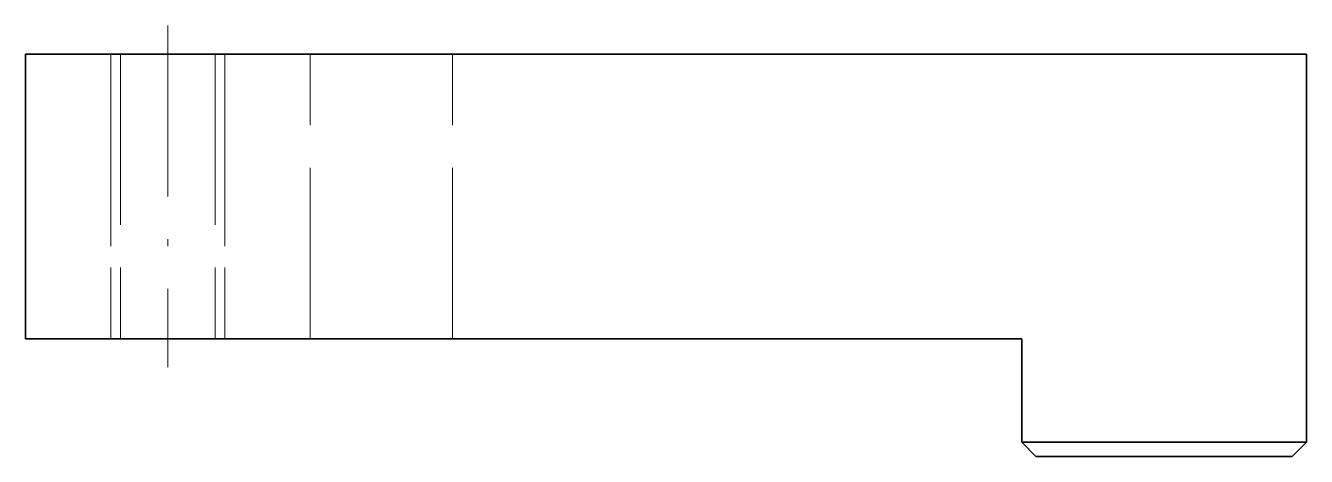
# Model space of a CAD drawing. Header units: inches. Extents: x 142452.8 to 142542.8, y -17511.6 to -17481.3.
import ezdxf

# ---------------------------------------------------------------- set-up
doc = ezdxf.new("R2010")
doc.units = ezdxf.units.IN
doc.header["$MEASUREMENT"] = 0
doc.linetypes.add('DASHDOT', pattern=[18.5, 12, -3, 0.5, -3])
doc.linetypes.add('DASHED', pattern=[15, 12, -3])
for name, color, linetype, lineweight in [('CENTER', 2, 'DASHDOT', 13), ('DRAWING', 7, 'CONTINUOUS', 35), ('HIDDEN', 1, 'DASHED', 13)]:
    doc.layers.add(name, color=color, linetype=linetype, lineweight=lineweight)

msp = doc.modelspace()

# ---------------------------------------------------------------- linework, layer by layer
at = {"layer": 'CENTER', "linetype": 'DASHDOT'}
msp.add_line((142462.829, -17481.311), (142462.829, -17505.311), dxfattribs=at)
at = {"layer": 'DRAWING'}
for p, q in [((142452.829, -17503.311), (142452.829, -17483.311)), ((142452.829, -17483.311), (142542.829, -17483.311)), ((142542.829, -17483.311), (142542.829, -17510.573)), ((142452.829, -17503.311), (142522.829, -17503.311)), ((142522.829, -17503.311), (142522.829, -17510.573)), ((142523.829, -17511.573), (142522.829, -17510.573)), ((142542.829, -17510.573), (142522.829, -17510.573)), ((142541.829, -17511.573), (142542.829, -17510.573)), ((142541.829, -17511.573), (142523.829, -17511.573))]:
    msp.add_line(p, q, dxfattribs=at)
at = {"layer": 'HIDDEN', "linetype": 'DASHED'}
for p, q in [((142458.829, -17483.311), (142458.829, -17503.311)), ((142458.829, -17483.311), (142458.829, -17503.311)), ((142459.506, -17483.311), (142459.506, -17503.311)), ((142466.153, -17483.311), (142466.153, -17503.311)), ((142466.829, -17483.311), (142466.829, -17503.311)), ((142466.829, -17483.311), (142466.829, -17503.311)), ((142472.829, -17503.311), (142472.829, -17483.311)), ((142482.829, -17503.311), (142482.829, -17483.311)), ((142542.829, -17510.573), (142522.829, -17510.573))]:
    msp.add_line(p, q, dxfattribs=at)
at = {"layer": 'HIDDEN', "linetype": 'DASHED', "ltscale": 0.5}
for p, q in [((142458.829, -17483.311), (142458.829, -17503.311)), ((142466.829, -17483.311), (142466.829, -17503.311))]:
    msp.add_line(p, q, dxfattribs=at)

doc.saveas('drawing.dxf')
